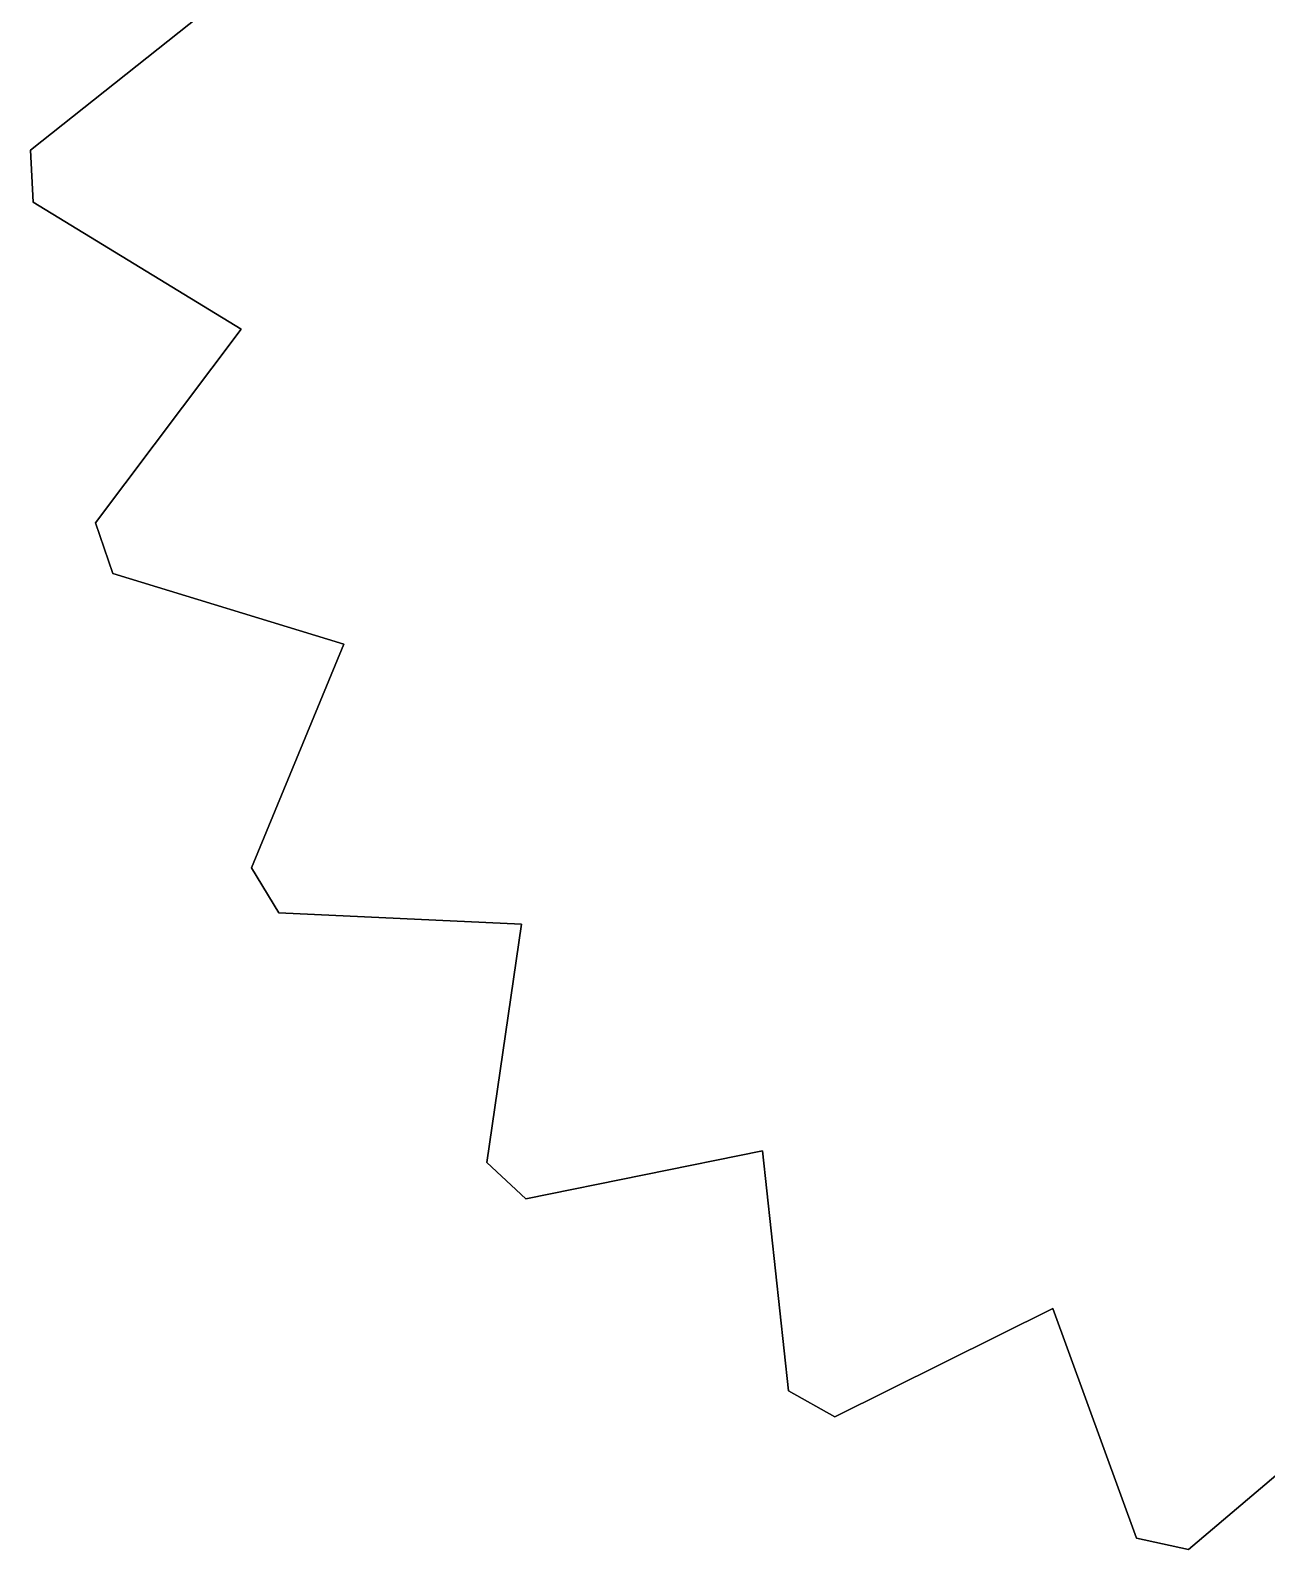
# Model space of a CAD drawing. Header units: millimetres. Extents: x -658 to 1307, y -81 to 472.
# Drawn here: x 1116.018 to 1118.229, y 40.998 to 43.716 of the extents above; entities that cross this region are included whole.
import ezdxf

# ---------------------------------------------------------------- set-up
doc = ezdxf.new("R2010")
doc.units = ezdxf.units.MM
doc.layers.get('0').update_dxf_attribs({"true_color": 0xffffff})

# ---------------------------------------------------------------- blocks, each defined once
blk = doc.blocks.new('Group67_1')
for p, q in [((1116.0177, 43.5013, 3), (1116.3587, 43.7726, 3)), ((1116.3587, 43.7726, 0.0004), (1116.0177, 43.5013, 0.0004)), ((1116.0177, 43.5013, 7.6996), (1116.3587, 43.7726, 7.6996)), ((1116.3587, 43.7726, 4.7), (1116.0177, 43.5013, 4.7)), ((1116.0177, 43.5013, 9.3996), (1116.3587, 43.7726, 9.3996)), ((1116.3587, 43.7726, 12.3992), (1116.0177, 43.5013, 12.3992)), ((1116.0177, 43.5013, 14.0992), (1116.3587, 43.7726, 14.0992)), ((1116.3587, 43.7726, 17.0988), (1116.0177, 43.5013, 17.0988)), ((1116.0177, 43.5013, 18.7988), (1116.3587, 43.7726, 18.7988)), ((1116.3587, 43.7726, 21.7984), (1116.0177, 43.5013, 21.7984)), ((1116.3587, 43.7726, 23.4984), (1116.0177, 43.5013, 23.4984)), ((1116.0177, 43.5013, 26.498), (1116.3587, 43.7726, 26.498)), ((1116.0177, 43.5013, 31.1975), (1116.3587, 43.7726, 31.1975)), ((1116.3587, 43.7726, 28.198), (1116.0177, 43.5013, 28.198)), ((1116.0177, 43.5013, 32.8975), (1116.3587, 43.7726, 32.8975)), ((1116.3587, 43.7726, 35.8971), (1116.0177, 43.5013, 35.8971)), ((1116.0177, 43.5013, 40.5967), (1116.3587, 43.7726, 40.5967)), ((1116.3587, 43.7726, 37.5971), (1116.0177, 43.5013, 37.5971)), ((1116.3587, 43.7726, 42.2967), (1116.0177, 43.5013, 42.2967)), ((1116.3587, 43.7726, 45.2963), (1116.0177, 43.5013, 45.2963)), ((1116.0177, 43.5013, 0.0004), (1116.0229, 43.4083, 0.0004)), ((1116.0177, 43.5013, 0.0004), (1116.0177, 43.5013, 3)), ((1116.0177, 43.5013, 4.7), (1116.0229, 43.4083, 4.7)), ((1116.0177, 43.5013, 4.7), (1116.0177, 43.5013, 7.6996)), ((1116.0177, 43.5013, 9.3996), (1116.0177, 43.5013, 12.3992)), ((1116.0177, 43.5013, 9.3996), (1116.0229, 43.4083, 9.3996)), ((1116.0177, 43.5013, 14.0992), (1116.0177, 43.5013, 17.0988)), ((1116.0177, 43.5013, 14.0992), (1116.0229, 43.4083, 14.0992)), ((1116.0177, 43.5013, 21.7984), (1116.0177, 43.5013, 18.7988)), ((1116.0177, 43.5013, 18.7988), (1116.0229, 43.4083, 18.7988)), ((1116.0177, 43.5013, 23.4984), (1116.0229, 43.4083, 23.4984)), ((1116.0177, 43.5013, 23.4984), (1116.0177, 43.5013, 26.498)), ((1116.0177, 43.5013, 28.198), (1116.0229, 43.4083, 28.198)), ((1116.0177, 43.5013, 28.198), (1116.0177, 43.5013, 31.1975)), ((1116.0177, 43.5013, 32.8975), (1116.0177, 43.5013, 35.8971)), ((1116.0177, 43.5013, 32.8975), (1116.0229, 43.4083, 32.8975)), ((1116.0177, 43.5013, 37.5971), (1116.0229, 43.4083, 37.5971)), ((1116.0177, 43.5013, 40.5967), (1116.0177, 43.5013, 37.5971)), ((1116.0177, 43.5013, 42.2967), (1116.0177, 43.5013, 45.2963)), ((1116.0177, 43.5013, 42.2967), (1116.0229, 43.4083, 42.2967)), ((1116.0229, 43.4083, 3), (1116.0177, 43.5013, 3)), ((1116.0229, 43.4083, 7.6996), (1116.0177, 43.5013, 7.6996)), ((1116.0229, 43.4083, 12.3992), (1116.0177, 43.5013, 12.3992)), ((1116.0229, 43.4083, 17.0988), (1116.0177, 43.5013, 17.0988)), ((1116.0229, 43.4083, 21.7984), (1116.0177, 43.5013, 21.7984)), ((1116.0229, 43.4083, 26.498), (1116.0177, 43.5013, 26.498)), ((1116.0229, 43.4083, 31.1975), (1116.0177, 43.5013, 31.1975)), ((1116.0229, 43.4083, 35.8971), (1116.0177, 43.5013, 35.8971)), ((1116.0229, 43.4083, 40.5967), (1116.0177, 43.5013, 40.5967)), ((1116.0229, 43.4083, 45.2963), (1116.0177, 43.5013, 45.2963)), ((1116.3948, 43.181, 3), (1116.0229, 43.4083, 3)), ((1116.0229, 43.4083, 0.0004), (1116.3948, 43.181, 0.0004)), ((1116.0229, 43.4083, 3), (1116.0229, 43.4083, 0.0004)), ((1116.3948, 43.181, 7.6996), (1116.0229, 43.4083, 7.6996)), ((1116.0229, 43.4083, 4.7), (1116.3948, 43.181, 4.7)), ((1116.0229, 43.4083, 4.7), (1116.0229, 43.4083, 7.6996)), ((1116.0229, 43.4083, 12.3992), (1116.0229, 43.4083, 9.3996)), ((1116.3948, 43.181, 9.3996), (1116.0229, 43.4083, 9.3996)), ((1116.0229, 43.4083, 12.3992), (1116.3948, 43.181, 12.3992)), ((1116.3948, 43.181, 14.0992), (1116.0229, 43.4083, 14.0992)), ((1116.0229, 43.4083, 14.0992), (1116.0229, 43.4083, 17.0988)), ((1116.0229, 43.4083, 17.0988), (1116.3948, 43.181, 17.0988)), ((1116.3948, 43.181, 18.7988), (1116.0229, 43.4083, 18.7988)), ((1116.0229, 43.4083, 18.7988), (1116.0229, 43.4083, 21.7984)), ((1116.0229, 43.4083, 21.7984), (1116.3948, 43.181, 21.7984)), ((1116.0229, 43.4083, 23.4984), (1116.3948, 43.181, 23.4984)), ((1116.3948, 43.181, 26.498), (1116.0229, 43.4083, 26.498)), ((1116.0229, 43.4083, 26.498), (1116.0229, 43.4083, 23.4984)), ((1116.3948, 43.181, 31.1975), (1116.0229, 43.4083, 31.1975)), ((1116.0229, 43.4083, 28.198), (1116.3948, 43.181, 28.198)), ((1116.0229, 43.4083, 31.1975), (1116.0229, 43.4083, 28.198)), ((1116.3948, 43.181, 32.8975), (1116.0229, 43.4083, 32.8975)), ((1116.0229, 43.4083, 32.8975), (1116.0229, 43.4083, 35.8971)), ((1116.0229, 43.4083, 35.8971), (1116.3948, 43.181, 35.8971)), ((1116.3948, 43.181, 40.5967), (1116.0229, 43.4083, 40.5967)), ((1116.0229, 43.4083, 37.5971), (1116.3948, 43.181, 37.5971)), ((1116.0229, 43.4083, 37.5971), (1116.0229, 43.4083, 40.5967)), ((1116.0229, 43.4083, 45.2963), (1116.0229, 43.4083, 42.2967)), ((1116.0229, 43.4083, 42.2967), (1116.3948, 43.181, 42.2967)), ((1116.0229, 43.4083, 45.2963), (1116.3948, 43.181, 45.2963)), ((1116.1339, 42.8349, 3), (1116.3948, 43.181, 3)), ((1116.3948, 43.181, 0.0004), (1116.1339, 42.8349, 0.0004)), ((1116.1339, 42.8349, 7.6996), (1116.3948, 43.181, 7.6996)), ((1116.3948, 43.181, 4.7), (1116.1339, 42.8349, 4.7)), ((1116.1339, 42.8349, 9.3996), (1116.3948, 43.181, 9.3996)), ((1116.3948, 43.181, 12.3992), (1116.1339, 42.8349, 12.3992)), ((1116.1339, 42.8349, 14.0992), (1116.3948, 43.181, 14.0992)), ((1116.3948, 43.181, 17.0988), (1116.1339, 42.8349, 17.0988)), ((1116.1339, 42.8349, 18.7988), (1116.3948, 43.181, 18.7988)), ((1116.3948, 43.181, 21.7984), (1116.1339, 42.8349, 21.7984)), ((1116.3948, 43.181, 23.4984), (1116.1339, 42.8349, 23.4984)), ((1116.1339, 42.8349, 26.498), (1116.3948, 43.181, 26.498)), ((1116.1339, 42.8349, 31.1975), (1116.3948, 43.181, 31.1975)), ((1116.3948, 43.181, 28.198), (1116.1339, 42.8349, 28.198)), ((1116.1339, 42.8349, 32.8975), (1116.3948, 43.181, 32.8975)), ((1116.3948, 43.181, 35.8971), (1116.1339, 42.8349, 35.8971)), ((1116.1339, 42.8349, 40.5967), (1116.3948, 43.181, 40.5967)), ((1116.3948, 43.181, 37.5971), (1116.1339, 42.8349, 37.5971)), ((1116.3948, 43.181, 42.2967), (1116.1339, 42.8349, 42.2967)), ((1116.3948, 43.181, 45.2963), (1116.1339, 42.8349, 45.2963)), ((1116.3948, 43.181, 0.0004), (1116.3948, 43.181, 3)), ((1116.3948, 43.181, 4.7), (1116.3948, 43.181, 7.6996)), ((1116.3948, 43.181, 9.3996), (1116.3948, 43.181, 12.3992)), ((1116.3948, 43.181, 17.0988), (1116.3948, 43.181, 14.0992)), ((1116.3948, 43.181, 21.7984), (1116.3948, 43.181, 18.7988)), ((1116.3948, 43.181, 23.4984), (1116.3948, 43.181, 26.498)), ((1116.3948, 43.181, 28.198), (1116.3948, 43.181, 31.1975)), ((1116.3948, 43.181, 32.8975), (1116.3948, 43.181, 35.8971)), ((1116.3948, 43.181, 40.5967), (1116.3948, 43.181, 37.5971)), ((1116.3948, 43.181, 42.2967), (1116.3948, 43.181, 45.2963)), ((1116.1649, 42.7444, 3), (1116.1339, 42.8349, 3)), ((1116.1339, 42.8349, 0.0004), (1116.1649, 42.7444, 0.0004)), ((1116.1339, 42.8349, 0.0004), (1116.1339, 42.8349, 3)), ((1116.1649, 42.7444, 7.6996), (1116.1339, 42.8349, 7.6996)), ((1116.1339, 42.8349, 4.7), (1116.1649, 42.7444, 4.7)), ((1116.1339, 42.8349, 7.6996), (1116.1339, 42.8349, 4.7)), ((1116.1339, 42.8349, 12.3992), (1116.1339, 42.8349, 9.3996)), ((1116.1649, 42.7444, 9.3996), (1116.1339, 42.8349, 9.3996)), ((1116.1339, 42.8349, 12.3992), (1116.1649, 42.7444, 12.3992)), ((1116.1339, 42.8349, 17.0988), (1116.1339, 42.8349, 14.0992)), ((1116.1649, 42.7444, 14.0992), (1116.1339, 42.8349, 14.0992)), ((1116.1339, 42.8349, 17.0988), (1116.1649, 42.7444, 17.0988)), ((1116.1649, 42.7444, 18.7988), (1116.1339, 42.8349, 18.7988)), ((1116.1339, 42.8349, 18.7988), (1116.1339, 42.8349, 21.7984)), ((1116.1339, 42.8349, 21.7984), (1116.1649, 42.7444, 21.7984)), ((1116.1339, 42.8349, 23.4984), (1116.1649, 42.7444, 23.4984)), ((1116.1649, 42.7444, 26.498), (1116.1339, 42.8349, 26.498)), ((1116.1339, 42.8349, 26.498), (1116.1339, 42.8349, 23.4984)), ((1116.1649, 42.7444, 31.1975), (1116.1339, 42.8349, 31.1975)), ((1116.1339, 42.8349, 28.198), (1116.1649, 42.7444, 28.198)), ((1116.1339, 42.8349, 31.1975), (1116.1339, 42.8349, 28.198)), ((1116.1339, 42.8349, 35.8971), (1116.1339, 42.8349, 32.8975)), ((1116.1649, 42.7444, 32.8975), (1116.1339, 42.8349, 32.8975)), ((1116.1339, 42.8349, 35.8971), (1116.1649, 42.7444, 35.8971)), ((1116.1649, 42.7444, 40.5967), (1116.1339, 42.8349, 40.5967)), ((1116.1339, 42.8349, 37.5971), (1116.1649, 42.7444, 37.5971)), ((1116.1339, 42.8349, 37.5971), (1116.1339, 42.8349, 40.5967)), ((1116.1339, 42.8349, 42.2967), (1116.1649, 42.7444, 42.2967)), ((1116.1339, 42.8349, 45.2963), (1116.1339, 42.8349, 42.2967)), ((1116.1339, 42.8349, 45.2963), (1116.1649, 42.7444, 45.2963)), ((1116.5782, 42.6179, 3), (1116.1649, 42.7444, 3)), ((1116.1649, 42.7444, 0.0004), (1116.5782, 42.6179, 0.0004)), ((1116.1649, 42.7444, 3), (1116.1649, 42.7444, 0.0004)), ((1116.5782, 42.6179, 7.6996), (1116.1649, 42.7444, 7.6996)), ((1116.1649, 42.7444, 4.7), (1116.5782, 42.6179, 4.7)), ((1116.1649, 42.7444, 4.7), (1116.1649, 42.7444, 7.6996)), ((1116.5782, 42.6179, 9.3996), (1116.1649, 42.7444, 9.3996)), ((1116.1649, 42.7444, 9.3996), (1116.1649, 42.7444, 12.3992)), ((1116.1649, 42.7444, 12.3992), (1116.5782, 42.6179, 12.3992)), ((1116.5782, 42.6179, 14.0992), (1116.1649, 42.7444, 14.0992)), ((1116.1649, 42.7444, 14.0992), (1116.1649, 42.7444, 17.0988)), ((1116.1649, 42.7444, 17.0988), (1116.5782, 42.6179, 17.0988)), ((1116.5782, 42.6179, 18.7988), (1116.1649, 42.7444, 18.7988)), ((1116.1649, 42.7444, 18.7988), (1116.1649, 42.7444, 21.7984)), ((1116.1649, 42.7444, 21.7984), (1116.5782, 42.6179, 21.7984)), ((1116.1649, 42.7444, 23.4984), (1116.5782, 42.6179, 23.4984)), ((1116.5782, 42.6179, 26.498), (1116.1649, 42.7444, 26.498)), ((1116.1649, 42.7444, 23.4984), (1116.1649, 42.7444, 26.498)), ((1116.5782, 42.6179, 31.1975), (1116.1649, 42.7444, 31.1975)), ((1116.1649, 42.7444, 28.198), (1116.5782, 42.6179, 28.198)), ((1116.1649, 42.7444, 28.198), (1116.1649, 42.7444, 31.1975)), ((1116.5782, 42.6179, 32.8975), (1116.1649, 42.7444, 32.8975)), ((1116.1649, 42.7444, 32.8975), (1116.1649, 42.7444, 35.8971)), ((1116.1649, 42.7444, 35.8971), (1116.5782, 42.6179, 35.8971)), ((1116.5782, 42.6179, 40.5967), (1116.1649, 42.7444, 40.5967)), ((1116.1649, 42.7444, 37.5971), (1116.5782, 42.6179, 37.5971)), ((1116.1649, 42.7444, 37.5971), (1116.1649, 42.7444, 40.5967)), ((1116.1649, 42.7444, 42.2967), (1116.5782, 42.6179, 42.2967)), ((1116.1649, 42.7444, 42.2967), (1116.1649, 42.7444, 45.2963)), ((1116.1649, 42.7444, 45.2963), (1116.5782, 42.6179, 45.2963)), ((1116.4129, 42.2175, 3), (1116.5782, 42.6179, 3)), ((1116.5782, 42.6179, 0.0004), (1116.4129, 42.2175, 0.0004)), ((1116.4129, 42.2175, 7.6996), (1116.5782, 42.6179, 7.6996)), ((1116.5782, 42.6179, 4.7), (1116.4129, 42.2175, 4.7)), ((1116.4129, 42.2175, 9.3996), (1116.5782, 42.6179, 9.3996)), ((1116.5782, 42.6179, 12.3992), (1116.4129, 42.2175, 12.3992)), ((1116.4129, 42.2175, 14.0992), (1116.5782, 42.6179, 14.0992)), ((1116.5782, 42.6179, 17.0988), (1116.4129, 42.2175, 17.0988)), ((1116.4129, 42.2175, 18.7988), (1116.5782, 42.6179, 18.7988)), ((1116.5782, 42.6179, 21.7984), (1116.4129, 42.2175, 21.7984)), ((1116.5782, 42.6179, 23.4984), (1116.4129, 42.2175, 23.4984)), ((1116.4129, 42.2175, 26.498), (1116.5782, 42.6179, 26.498)), ((1116.4129, 42.2175, 31.1975), (1116.5782, 42.6179, 31.1975)), ((1116.5782, 42.6179, 28.198), (1116.4129, 42.2175, 28.198)), ((1116.4129, 42.2175, 32.8975), (1116.5782, 42.6179, 32.8975)), ((1116.5782, 42.6179, 35.8971), (1116.4129, 42.2175, 35.8971)), ((1116.4129, 42.2175, 40.5967), (1116.5782, 42.6179, 40.5967)), ((1116.5782, 42.6179, 37.5971), (1116.4129, 42.2175, 37.5971)), ((1116.5782, 42.6179, 42.2967), (1116.4129, 42.2175, 42.2967)), ((1116.5782, 42.6179, 45.2963), (1116.4129, 42.2175, 45.2963)), ((1116.5782, 42.6179, 0.0004), (1116.5782, 42.6179, 3)), ((1116.5782, 42.6179, 7.6996), (1116.5782, 42.6179, 4.7)), ((1116.5782, 42.6179, 12.3992), (1116.5782, 42.6179, 9.3996)), ((1116.5782, 42.6179, 17.0988), (1116.5782, 42.6179, 14.0992)), ((1116.5782, 42.6179, 18.7988), (1116.5782, 42.6179, 21.7984)), ((1116.5782, 42.6179, 26.498), (1116.5782, 42.6179, 23.4984)), ((1116.5782, 42.6179, 31.1975), (1116.5782, 42.6179, 28.198)), ((1116.5782, 42.6179, 35.8971), (1116.5782, 42.6179, 32.8975)), ((1116.5782, 42.6179, 37.5971), (1116.5782, 42.6179, 40.5967)), ((1116.5782, 42.6179, 45.2963), (1116.5782, 42.6179, 42.2967)), ((1116.462, 42.1374, 3), (1116.4129, 42.2175, 3)), ((1116.4129, 42.2175, 0.0004), (1116.462, 42.1374, 0.0004)), ((1116.4129, 42.2175, 0.0004), (1116.4129, 42.2175, 3)), ((1116.462, 42.1374, 7.6996), (1116.4129, 42.2175, 7.6996)), ((1116.4129, 42.2175, 4.7), (1116.462, 42.1374, 4.7)), ((1116.4129, 42.2175, 7.6996), (1116.4129, 42.2175, 4.7)), ((1116.4129, 42.2175, 12.3992), (1116.4129, 42.2175, 9.3996)), ((1116.462, 42.1374, 9.3996), (1116.4129, 42.2175, 9.3996)), ((1116.4129, 42.2175, 12.3992), (1116.462, 42.1374, 12.3992)), ((1116.462, 42.1374, 14.0992), (1116.4129, 42.2175, 14.0992)), ((1116.4129, 42.2175, 14.0992), (1116.4129, 42.2175, 17.0988)), ((1116.4129, 42.2175, 17.0988), (1116.462, 42.1374, 17.0988)), ((1116.462, 42.1374, 18.7988), (1116.4129, 42.2175, 18.7988)), ((1116.4129, 42.2175, 18.7988), (1116.4129, 42.2175, 21.7984)), ((1116.4129, 42.2175, 21.7984), (1116.462, 42.1374, 21.7984)), ((1116.4129, 42.2175, 23.4984), (1116.462, 42.1374, 23.4984)), ((1116.462, 42.1374, 26.498), (1116.4129, 42.2175, 26.498)), ((1116.4129, 42.2175, 26.498), (1116.4129, 42.2175, 23.4984)), ((1116.462, 42.1374, 31.1975), (1116.4129, 42.2175, 31.1975)), ((1116.4129, 42.2175, 28.198), (1116.462, 42.1374, 28.198)), ((1116.4129, 42.2175, 28.198), (1116.4129, 42.2175, 31.1975)), ((1116.4129, 42.2175, 35.8971), (1116.4129, 42.2175, 32.8975)), ((1116.462, 42.1374, 32.8975), (1116.4129, 42.2175, 32.8975)), ((1116.4129, 42.2175, 35.8971), (1116.462, 42.1374, 35.8971)), ((1116.462, 42.1374, 40.5967), (1116.4129, 42.2175, 40.5967)), ((1116.4129, 42.2175, 37.5971), (1116.462, 42.1374, 37.5971)), ((1116.4129, 42.2175, 37.5971), (1116.4129, 42.2175, 40.5967)), ((1116.4129, 42.2175, 42.2967), (1116.462, 42.1374, 42.2967)), ((1116.4129, 42.2175, 45.2963), (1116.4129, 42.2175, 42.2967)), ((1116.4129, 42.2175, 45.2963), (1116.462, 42.1374, 45.2963)), ((1116.896, 42.1167, 3), (1116.462, 42.1374, 3)), ((1116.462, 42.1374, 0.0004), (1116.896, 42.1167, 0.0004)), ((1116.462, 42.1374, 3), (1116.462, 42.1374, 0.0004)), ((1116.896, 42.1167, 7.6996), (1116.462, 42.1374, 7.6996)), ((1116.462, 42.1374, 4.7), (1116.896, 42.1167, 4.7)), ((1116.462, 42.1374, 4.7), (1116.462, 42.1374, 7.6996)), ((1116.462, 42.1374, 12.3992), (1116.462, 42.1374, 9.3996)), ((1116.896, 42.1167, 9.3996), (1116.462, 42.1374, 9.3996)), ((1116.462, 42.1374, 12.3992), (1116.896, 42.1167, 12.3992)), ((1116.462, 42.1374, 17.0988), (1116.462, 42.1374, 14.0992)), ((1116.896, 42.1167, 14.0992), (1116.462, 42.1374, 14.0992)), ((1116.462, 42.1374, 17.0988), (1116.896, 42.1167, 17.0988)), ((1116.462, 42.1374, 21.7984), (1116.462, 42.1374, 18.7988)), ((1116.896, 42.1167, 18.7988), (1116.462, 42.1374, 18.7988)), ((1116.462, 42.1374, 21.7984), (1116.896, 42.1167, 21.7984)), ((1116.462, 42.1374, 23.4984), (1116.896, 42.1167, 23.4984)), ((1116.896, 42.1167, 26.498), (1116.462, 42.1374, 26.498)), ((1116.462, 42.1374, 26.498), (1116.462, 42.1374, 23.4984)), ((1116.896, 42.1167, 31.1975), (1116.462, 42.1374, 31.1975)), ((1116.462, 42.1374, 28.198), (1116.896, 42.1167, 28.198)), ((1116.462, 42.1374, 31.1975), (1116.462, 42.1374, 28.198)), ((1116.462, 42.1374, 35.8971), (1116.462, 42.1374, 32.8975)), ((1116.896, 42.1167, 32.8975), (1116.462, 42.1374, 32.8975)), ((1116.462, 42.1374, 35.8971), (1116.896, 42.1167, 35.8971)), ((1116.896, 42.1167, 37.5971), (1116.462, 42.1374, 37.5971)), ((1116.462, 42.1374, 37.5971), (1116.462, 42.1374, 40.5967)), ((1116.462, 42.1374, 40.5967), (1116.896, 42.1167, 40.5967)), ((1116.462, 42.1374, 42.2967), (1116.896, 42.1167, 42.2967)), ((1116.462, 42.1374, 45.2963), (1116.462, 42.1374, 42.2967)), ((1116.462, 42.1374, 45.2963), (1116.896, 42.1167, 45.2963)), ((1116.896, 42.1167, 0.0004), (1116.834, 41.6905, 0.0004)), ((1116.896, 42.1167, 4.7), (1116.834, 41.6905, 4.7)), ((1116.896, 42.1167, 9.3996), (1116.834, 41.6905, 9.3996)), ((1116.896, 42.1167, 14.0992), (1116.834, 41.6905, 14.0992)), ((1116.896, 42.1167, 18.7988), (1116.834, 41.6905, 18.7988)), ((1116.896, 42.1167, 23.4984), (1116.834, 41.6905, 23.4984)), ((1116.896, 42.1167, 28.198), (1116.834, 41.6905, 28.198)), ((1116.896, 42.1167, 32.8975), (1116.834, 41.6905, 32.8975)), ((1116.896, 42.1167, 37.5971), (1116.834, 41.6905, 37.5971)), ((1116.896, 42.1167, 42.2967), (1116.834, 41.6905, 42.2967)), ((1116.834, 41.6905, 3), (1116.896, 42.1167, 3)), ((1116.834, 41.6905, 7.6996), (1116.896, 42.1167, 7.6996)), ((1116.834, 41.6905, 12.3992), (1116.896, 42.1167, 12.3992)), ((1116.834, 41.6905, 17.0988), (1116.896, 42.1167, 17.0988)), ((1116.834, 41.6905, 21.7984), (1116.896, 42.1167, 21.7984)), ((1116.834, 41.6905, 26.498), (1116.896, 42.1167, 26.498)), ((1116.834, 41.6905, 31.1975), (1116.896, 42.1167, 31.1975)), ((1116.834, 41.6905, 35.8971), (1116.896, 42.1167, 35.8971)), ((1116.834, 41.6905, 40.5967), (1116.896, 42.1167, 40.5967)), ((1116.834, 41.6905, 45.2963), (1116.896, 42.1167, 45.2963)), ((1116.896, 42.1167, 3), (1116.896, 42.1167, 0.0004)), ((1116.896, 42.1167, 4.7), (1116.896, 42.1167, 7.6996)), ((1116.896, 42.1167, 12.3992), (1116.896, 42.1167, 9.3996)), ((1116.896, 42.1167, 17.0988), (1116.896, 42.1167, 14.0992)), ((1116.896, 42.1167, 18.7988), (1116.896, 42.1167, 21.7984)), ((1116.896, 42.1167, 23.4984), (1116.896, 42.1167, 26.498)), ((1116.896, 42.1167, 28.198), (1116.896, 42.1167, 31.1975)), ((1116.896, 42.1167, 32.8975), (1116.896, 42.1167, 35.8971)), ((1116.896, 42.1167, 40.5967), (1116.896, 42.1167, 37.5971)), ((1116.896, 42.1167, 42.2967), (1116.896, 42.1167, 45.2963)), ((1116.9037, 41.6259, 3), (1116.834, 41.6905, 3)), ((1116.834, 41.6905, 0.0004), (1116.9037, 41.6259, 0.0004)), ((1116.834, 41.6905, 0.0004), (1116.834, 41.6905, 3)), ((1116.9037, 41.6259, 7.6996), (1116.834, 41.6905, 7.6996)), ((1116.834, 41.6905, 4.7), (1116.9037, 41.6259, 4.7)), ((1116.834, 41.6905, 7.6996), (1116.834, 41.6905, 4.7)), ((1116.9037, 41.6259, 9.3996), (1116.834, 41.6905, 9.3996)), ((1116.834, 41.6905, 9.3996), (1116.834, 41.6905, 12.3992)), ((1116.834, 41.6905, 12.3992), (1116.9037, 41.6259, 12.3992)), ((1116.834, 41.6905, 17.0988), (1116.834, 41.6905, 14.0992)), ((1116.9037, 41.6259, 14.0992), (1116.834, 41.6905, 14.0992)), ((1116.834, 41.6905, 17.0988), (1116.9037, 41.6259, 17.0988)), ((1116.834, 41.6905, 21.7984), (1116.834, 41.6905, 18.7988)), ((1116.9037, 41.6259, 18.7988), (1116.834, 41.6905, 18.7988)), ((1116.834, 41.6905, 21.7984), (1116.9037, 41.6259, 21.7984)), ((1116.834, 41.6905, 23.4984), (1116.9037, 41.6259, 23.4984)), ((1116.9037, 41.6259, 26.498), (1116.834, 41.6905, 26.498)), ((1116.834, 41.6905, 26.498), (1116.834, 41.6905, 23.4984)), ((1116.9037, 41.6259, 31.1975), (1116.834, 41.6905, 31.1975)), ((1116.834, 41.6905, 28.198), (1116.9037, 41.6259, 28.198)), ((1116.834, 41.6905, 31.1975), (1116.834, 41.6905, 28.198)), ((1116.9037, 41.6259, 32.8975), (1116.834, 41.6905, 32.8975)), ((1116.834, 41.6905, 32.8975), (1116.834, 41.6905, 35.8971)), ((1116.834, 41.6905, 35.8971), (1116.9037, 41.6259, 35.8971)), ((1116.9037, 41.6259, 37.5971), (1116.834, 41.6905, 37.5971)), ((1116.834, 41.6905, 37.5971), (1116.834, 41.6905, 40.5967)), ((1116.834, 41.6905, 40.5967), (1116.9037, 41.6259, 40.5967)), ((1116.834, 41.6905, 42.2967), (1116.9037, 41.6259, 42.2967)), ((1116.834, 41.6905, 45.2963), (1116.834, 41.6905, 42.2967)), ((1116.834, 41.6905, 45.2963), (1116.9037, 41.6259, 45.2963)), ((1117.3274, 41.7112, 3), (1116.9037, 41.6259, 3)), ((1116.9037, 41.6259, 0.0004), (1117.3274, 41.7112, 0.0004)), ((1117.3274, 41.7112, 7.6996), (1116.9037, 41.6259, 7.6996)), ((1116.9037, 41.6259, 4.7), (1117.3274, 41.7112, 4.7)), ((1117.3274, 41.7112, 9.3996), (1116.9037, 41.6259, 9.3996)), ((1116.9037, 41.6259, 12.3992), (1117.3274, 41.7112, 12.3992)), ((1117.3274, 41.7112, 14.0992), (1116.9037, 41.6259, 14.0992)), ((1116.9037, 41.6259, 17.0988), (1117.3274, 41.7112, 17.0988)), ((1117.3274, 41.7112, 18.7988), (1116.9037, 41.6259, 18.7988)), ((1116.9037, 41.6259, 21.7984), (1117.3274, 41.7112, 21.7984)), ((1116.9037, 41.6259, 23.4984), (1117.3274, 41.7112, 23.4984)), ((1117.3274, 41.7112, 26.498), (1116.9037, 41.6259, 26.498)), ((1117.3274, 41.7112, 31.1975), (1116.9037, 41.6259, 31.1975)), ((1116.9037, 41.6259, 28.198), (1117.3274, 41.7112, 28.198)), ((1117.3274, 41.7112, 32.8975), (1116.9037, 41.6259, 32.8975)), ((1116.9037, 41.6259, 35.8971), (1117.3274, 41.7112, 35.8971)), ((1117.3274, 41.7112, 40.5967), (1116.9037, 41.6259, 40.5967)), ((1116.9037, 41.6259, 37.5971), (1117.3274, 41.7112, 37.5971)), ((1116.9037, 41.6259, 42.2967), (1117.3274, 41.7112, 42.2967)), ((1116.9037, 41.6259, 45.2963), (1117.3274, 41.7112, 45.2963)), ((1117.3274, 41.7112, 0.0004), (1117.3739, 41.2823, 0.0004)), ((1117.3274, 41.7112, 3), (1117.3274, 41.7112, 0.0004)), ((1117.3274, 41.7112, 4.7), (1117.3739, 41.2823, 4.7)), ((1117.3274, 41.7112, 4.7), (1117.3274, 41.7112, 7.6996)), ((1117.3274, 41.7112, 12.3992), (1117.3274, 41.7112, 9.3996)), ((1117.3274, 41.7112, 9.3996), (1117.3739, 41.2823, 9.3996)), ((1117.3274, 41.7112, 17.0988), (1117.3274, 41.7112, 14.0992)), ((1117.3274, 41.7112, 14.0992), (1117.3739, 41.2823, 14.0992)), ((1117.3274, 41.7112, 21.7984), (1117.3274, 41.7112, 18.7988)), ((1117.3274, 41.7112, 18.7988), (1117.3739, 41.2823, 18.7988)), ((1117.3274, 41.7112, 23.4984), (1117.3739, 41.2823, 23.4984)), ((1117.3274, 41.7112, 26.498), (1117.3274, 41.7112, 23.4984)), ((1117.3274, 41.7112, 28.198), (1117.3739, 41.2823, 28.198)), ((1117.3274, 41.7112, 31.1975), (1117.3274, 41.7112, 28.198)), ((1117.3274, 41.7112, 35.8971), (1117.3274, 41.7112, 32.8975)), ((1117.3274, 41.7112, 32.8975), (1117.3739, 41.2823, 32.8975)), ((1117.3274, 41.7112, 37.5971), (1117.3274, 41.7112, 40.5967)), ((1117.3274, 41.7112, 37.5971), (1117.3739, 41.2823, 37.5971)), ((1117.3274, 41.7112, 42.2967), (1117.3739, 41.2823, 42.2967)), ((1117.3274, 41.7112, 45.2963), (1117.3274, 41.7112, 42.2967)), ((1117.3739, 41.2823, 3), (1117.3274, 41.7112, 3)), ((1117.3739, 41.2823, 7.6996), (1117.3274, 41.7112, 7.6996)), ((1117.3739, 41.2823, 12.3992), (1117.3274, 41.7112, 12.3992)), ((1117.3739, 41.2823, 17.0988), (1117.3274, 41.7112, 17.0988)), ((1117.3739, 41.2823, 21.7984), (1117.3274, 41.7112, 21.7984)), ((1117.3739, 41.2823, 26.498), (1117.3274, 41.7112, 26.498)), ((1117.3739, 41.2823, 31.1975), (1117.3274, 41.7112, 31.1975)), ((1117.3739, 41.2823, 35.8971), (1117.3274, 41.7112, 35.8971)), ((1117.3739, 41.2823, 40.5967), (1117.3274, 41.7112, 40.5967)), ((1117.3739, 41.2823, 45.2963), (1117.3274, 41.7112, 45.2963)), ((1116.9037, 41.6259, 0.0004), (1116.9037, 41.6259, 3)), ((1116.9037, 41.6259, 7.6996), (1116.9037, 41.6259, 4.7)), ((1116.9037, 41.6259, 9.3996), (1116.9037, 41.6259, 12.3992)), ((1116.9037, 41.6259, 14.0992), (1116.9037, 41.6259, 17.0988)), ((1116.9037, 41.6259, 18.7988), (1116.9037, 41.6259, 21.7984)), ((1116.9037, 41.6259, 23.4984), (1116.9037, 41.6259, 26.498)), ((1116.9037, 41.6259, 28.198), (1116.9037, 41.6259, 31.1975)), ((1116.9037, 41.6259, 32.8975), (1116.9037, 41.6259, 35.8971)), ((1116.9037, 41.6259, 40.5967), (1116.9037, 41.6259, 37.5971)), ((1116.9037, 41.6259, 42.2967), (1116.9037, 41.6259, 45.2963)), ((1117.8466, 41.4296, 3), (1117.4566, 41.2358, 3)), ((1117.4566, 41.2358, 0.0004), (1117.8466, 41.4296, 0.0004)), ((1117.8466, 41.4296, 7.6996), (1117.4566, 41.2358, 7.6996)), ((1117.4566, 41.2358, 4.7), (1117.8466, 41.4296, 4.7)), ((1117.8466, 41.4296, 9.3996), (1117.4566, 41.2358, 9.3996)), ((1117.4566, 41.2358, 12.3992), (1117.8466, 41.4296, 12.3992)), ((1117.8466, 41.4296, 14.0992), (1117.4566, 41.2358, 14.0992)), ((1117.4566, 41.2358, 17.0988), (1117.8466, 41.4296, 17.0988)), ((1117.8466, 41.4296, 18.7988), (1117.4566, 41.2358, 18.7988)), ((1117.4566, 41.2358, 21.7984), (1117.8466, 41.4296, 21.7984)), ((1117.4566, 41.2358, 23.4984), (1117.8466, 41.4296, 23.4984)), ((1117.8466, 41.4296, 26.498), (1117.4566, 41.2358, 26.498)), ((1117.8466, 41.4296, 31.1975), (1117.4566, 41.2358, 31.1975)), ((1117.4566, 41.2358, 28.198), (1117.8466, 41.4296, 28.198)), ((1117.8466, 41.4296, 32.8975), (1117.4566, 41.2358, 32.8975)), ((1117.4566, 41.2358, 35.8971), (1117.8466, 41.4296, 35.8971)), ((1117.8466, 41.4296, 37.5971), (1117.4566, 41.2358, 37.5971)), ((1117.4566, 41.2358, 40.5967), (1117.8466, 41.4296, 40.5967)), ((1117.4566, 41.2358, 42.2967), (1117.8466, 41.4296, 42.2967)), ((1117.4566, 41.2358, 45.2963), (1117.8466, 41.4296, 45.2963)), ((1117.9964, 41.0188, 3), (1117.8466, 41.4296, 3)), ((1117.8466, 41.4296, 0.0004), (1117.9964, 41.0188, 0.0004)), ((1117.8466, 41.4296, 0.0004), (1117.8466, 41.4296, 3)), ((1117.9964, 41.0188, 7.6996), (1117.8466, 41.4296, 7.6996)), ((1117.8466, 41.4296, 4.7), (1117.9964, 41.0188, 4.7)), ((1117.8466, 41.4296, 4.7), (1117.8466, 41.4296, 7.6996)), ((1117.8466, 41.4296, 12.3992), (1117.8466, 41.4296, 9.3996)), ((1117.9964, 41.0188, 9.3996), (1117.8466, 41.4296, 9.3996)), ((1117.8466, 41.4296, 12.3992), (1117.9964, 41.0188, 12.3992)), ((1117.8466, 41.4296, 17.0988), (1117.8466, 41.4296, 14.0992)), ((1117.9964, 41.0188, 14.0992), (1117.8466, 41.4296, 14.0992)), ((1117.8466, 41.4296, 17.0988), (1117.9964, 41.0188, 17.0988)), ((1117.8466, 41.4296, 21.7984), (1117.8466, 41.4296, 18.7988)), ((1117.9964, 41.0188, 18.7988), (1117.8466, 41.4296, 18.7988)), ((1117.8466, 41.4296, 21.7984), (1117.9964, 41.0188, 21.7984)), ((1117.8466, 41.4296, 23.4984), (1117.9964, 41.0188, 23.4984)), ((1117.9964, 41.0188, 26.498), (1117.8466, 41.4296, 26.498)), ((1117.8466, 41.4296, 26.498), (1117.8466, 41.4296, 23.4984)), ((1117.9964, 41.0188, 31.1975), (1117.8466, 41.4296, 31.1975)), ((1117.8466, 41.4296, 28.198), (1117.9964, 41.0188, 28.198)), ((1117.8466, 41.4296, 28.198), (1117.8466, 41.4296, 31.1975)), ((1117.8466, 41.4296, 35.8971), (1117.8466, 41.4296, 32.8975)), ((1117.9964, 41.0188, 32.8975), (1117.8466, 41.4296, 32.8975)), ((1117.8466, 41.4296, 35.8971), (1117.9964, 41.0188, 35.8971)), ((1117.8466, 41.4296, 40.5967), (1117.8466, 41.4296, 37.5971)), ((1117.9964, 41.0188, 37.5971), (1117.8466, 41.4296, 37.5971)), ((1117.8466, 41.4296, 40.5967), (1117.9964, 41.0188, 40.5967)), ((1117.8466, 41.4296, 42.2967), (1117.9964, 41.0188, 42.2967)), ((1117.8466, 41.4296, 42.2967), (1117.8466, 41.4296, 45.2963)), ((1117.8466, 41.4296, 45.2963), (1117.9964, 41.0188, 45.2963)), ((1117.4566, 41.2358, 3), (1117.3739, 41.2823, 3)), ((1117.3739, 41.2823, 0.0004), (1117.4566, 41.2358, 0.0004)), ((1117.3739, 41.2823, 3), (1117.3739, 41.2823, 0.0004)), ((1117.4566, 41.2358, 7.6996), (1117.3739, 41.2823, 7.6996)), ((1117.3739, 41.2823, 4.7), (1117.4566, 41.2358, 4.7)), ((1117.3739, 41.2823, 4.7), (1117.3739, 41.2823, 7.6996)), ((1117.4566, 41.2358, 9.3996), (1117.3739, 41.2823, 9.3996)), ((1117.3739, 41.2823, 9.3996), (1117.3739, 41.2823, 12.3992)), ((1117.3739, 41.2823, 12.3992), (1117.4566, 41.2358, 12.3992)), ((1117.4566, 41.2358, 14.0992), (1117.3739, 41.2823, 14.0992)), ((1117.3739, 41.2823, 14.0992), (1117.3739, 41.2823, 17.0988)), ((1117.3739, 41.2823, 17.0988), (1117.4566, 41.2358, 17.0988)), ((1117.3739, 41.2823, 21.7984), (1117.3739, 41.2823, 18.7988)), ((1117.4566, 41.2358, 18.7988), (1117.3739, 41.2823, 18.7988)), ((1117.3739, 41.2823, 21.7984), (1117.4566, 41.2358, 21.7984)), ((1117.3739, 41.2823, 23.4984), (1117.4566, 41.2358, 23.4984)), ((1117.4566, 41.2358, 26.498), (1117.3739, 41.2823, 26.498)), ((1117.3739, 41.2823, 26.498), (1117.3739, 41.2823, 23.4984)), ((1117.4566, 41.2358, 31.1975), (1117.3739, 41.2823, 31.1975)), ((1117.3739, 41.2823, 28.198), (1117.4566, 41.2358, 28.198)), ((1117.3739, 41.2823, 28.198), (1117.3739, 41.2823, 31.1975)), ((1117.4566, 41.2358, 32.8975), (1117.3739, 41.2823, 32.8975)), ((1117.3739, 41.2823, 32.8975), (1117.3739, 41.2823, 35.8971)), ((1117.3739, 41.2823, 35.8971), (1117.4566, 41.2358, 35.8971)), ((1117.4566, 41.2358, 37.5971), (1117.3739, 41.2823, 37.5971)), ((1117.3739, 41.2823, 37.5971), (1117.3739, 41.2823, 40.5967)), ((1117.3739, 41.2823, 40.5967), (1117.4566, 41.2358, 40.5967)), ((1117.3739, 41.2823, 42.2967), (1117.4566, 41.2358, 42.2967)), ((1117.3739, 41.2823, 42.2967), (1117.3739, 41.2823, 45.2963)), ((1117.3739, 41.2823, 45.2963), (1117.4566, 41.2358, 45.2963)), ((1118.4201, 41.2797, 3), (1118.0894, 40.9982, 3)), ((1118.0894, 40.9982, 0.0004), (1118.4201, 41.2797, 0.0004)), ((1118.4201, 41.2797, 7.6996), (1118.0894, 40.9982, 7.6996)), ((1118.0894, 40.9982, 4.7), (1118.4201, 41.2797, 4.7)), ((1118.4201, 41.2797, 9.3996), (1118.0894, 40.9982, 9.3996)), ((1118.0894, 40.9982, 12.3992), (1118.4201, 41.2797, 12.3992)), ((1118.4201, 41.2797, 14.0992), (1118.0894, 40.9982, 14.0992)), ((1118.0894, 40.9982, 17.0988), (1118.4201, 41.2797, 17.0988)), ((1118.4201, 41.2797, 18.7988), (1118.0894, 40.9982, 18.7988)), ((1118.0894, 40.9982, 21.7984), (1118.4201, 41.2797, 21.7984)), ((1118.0894, 40.9982, 23.4984), (1118.4201, 41.2797, 23.4984)), ((1118.4201, 41.2797, 26.498), (1118.0894, 40.9982, 26.498)), ((1118.4201, 41.2797, 31.1975), (1118.0894, 40.9982, 31.1975)), ((1118.0894, 40.9982, 28.198), (1118.4201, 41.2797, 28.198)), ((1118.4201, 41.2797, 32.8975), (1118.0894, 40.9982, 32.8975)), ((1118.0894, 40.9982, 35.8971), (1118.4201, 41.2797, 35.8971)), ((1118.4201, 41.2797, 37.5971), (1118.0894, 40.9982, 37.5971)), ((1118.0894, 40.9982, 40.5967), (1118.4201, 41.2797, 40.5967)), ((1118.0894, 40.9982, 42.2967), (1118.4201, 41.2797, 42.2967)), ((1118.0894, 40.9982, 45.2963), (1118.4201, 41.2797, 45.2963)), ((1117.4566, 41.2358, 3), (1117.4566, 41.2358, 0.0004)), ((1117.4566, 41.2358, 7.6996), (1117.4566, 41.2358, 4.7)), ((1117.4566, 41.2358, 12.3992), (1117.4566, 41.2358, 9.3996)), ((1117.4566, 41.2358, 17.0988), (1117.4566, 41.2358, 14.0992)), ((1117.4566, 41.2358, 21.7984), (1117.4566, 41.2358, 18.7988)), ((1117.4566, 41.2358, 23.4984), (1117.4566, 41.2358, 26.498)), ((1117.4566, 41.2358, 31.1975), (1117.4566, 41.2358, 28.198)), ((1117.4566, 41.2358, 32.8975), (1117.4566, 41.2358, 35.8971)), ((1117.4566, 41.2358, 37.5971), (1117.4566, 41.2358, 40.5967)), ((1117.4566, 41.2358, 45.2963), (1117.4566, 41.2358, 42.2967)), ((1118.0894, 40.9982, 3), (1117.9964, 41.0188, 3)), ((1117.9964, 41.0188, 0.0004), (1118.0894, 40.9982, 0.0004)), ((1117.9964, 41.0188, 0.0004), (1117.9964, 41.0188, 3)), ((1118.0894, 40.9982, 7.6996), (1117.9964, 41.0188, 7.6996)), ((1117.9964, 41.0188, 4.7), (1118.0894, 40.9982, 4.7)), ((1117.9964, 41.0188, 7.6996), (1117.9964, 41.0188, 4.7)), ((1118.0894, 40.9982, 9.3996), (1117.9964, 41.0188, 9.3996)), ((1117.9964, 41.0188, 9.3996), (1117.9964, 41.0188, 12.3992)), ((1117.9964, 41.0188, 12.3992), (1118.0894, 40.9982, 12.3992)), ((1118.0894, 40.9982, 14.0992), (1117.9964, 41.0188, 14.0992)), ((1117.9964, 41.0188, 14.0992), (1117.9964, 41.0188, 17.0988)), ((1117.9964, 41.0188, 17.0988), (1118.0894, 40.9982, 17.0988)), ((1118.0894, 40.9982, 18.7988), (1117.9964, 41.0188, 18.7988)), ((1117.9964, 41.0188, 18.7988), (1117.9964, 41.0188, 21.7984)), ((1117.9964, 41.0188, 21.7984), (1118.0894, 40.9982, 21.7984)), ((1117.9964, 41.0188, 23.4984), (1118.0894, 40.9982, 23.4984)), ((1118.0894, 40.9982, 26.498), (1117.9964, 41.0188, 26.498)), ((1117.9964, 41.0188, 23.4984), (1117.9964, 41.0188, 26.498)), ((1118.0894, 40.9982, 31.1975), (1117.9964, 41.0188, 31.1975)), ((1117.9964, 41.0188, 28.198), (1118.0894, 40.9982, 28.198)), ((1117.9964, 41.0188, 28.198), (1117.9964, 41.0188, 31.1975)), ((1117.9964, 41.0188, 35.8971), (1117.9964, 41.0188, 32.8975)), ((1118.0894, 40.9982, 32.8975), (1117.9964, 41.0188, 32.8975)), ((1117.9964, 41.0188, 35.8971), (1118.0894, 40.9982, 35.8971)), ((1117.9964, 41.0188, 40.5967), (1117.9964, 41.0188, 37.5971)), ((1118.0894, 40.9982, 40.5967), (1117.9964, 41.0188, 40.5967)), ((1117.9964, 41.0188, 37.5971), (1118.0894, 40.9982, 37.5971)), ((1117.9964, 41.0188, 42.2967), (1118.0894, 40.9982, 42.2967)), ((1117.9964, 41.0188, 42.2967), (1117.9964, 41.0188, 45.2963)), ((1117.9964, 41.0188, 45.2963), (1118.0894, 40.9982, 45.2963)), ((1118.0894, 40.9982, 3), (1118.0894, 40.9982, 0.0004)), ((1118.0894, 40.9982, 4.7), (1118.0894, 40.9982, 7.6996)), ((1118.0894, 40.9982, 12.3992), (1118.0894, 40.9982, 9.3996)), ((1118.0894, 40.9982, 17.0988), (1118.0894, 40.9982, 14.0992)), ((1118.0894, 40.9982, 21.7984), (1118.0894, 40.9982, 18.7988)), ((1118.0894, 40.9982, 26.498), (1118.0894, 40.9982, 23.4984)), ((1118.0894, 40.9982, 31.1975), (1118.0894, 40.9982, 28.198)), ((1118.0894, 40.9982, 32.8975), (1118.0894, 40.9982, 35.8971)), ((1118.0894, 40.9982, 37.5971), (1118.0894, 40.9982, 40.5967)), ((1118.0894, 40.9982, 45.2963), (1118.0894, 40.9982, 42.2967))]:
    blk.add_line(p, q)

msp = doc.modelspace()

# ---------------------------------------------------------------- block references
msp.add_blockref('Group67_1', (0, 0))

doc.saveas('drawing.dxf')
